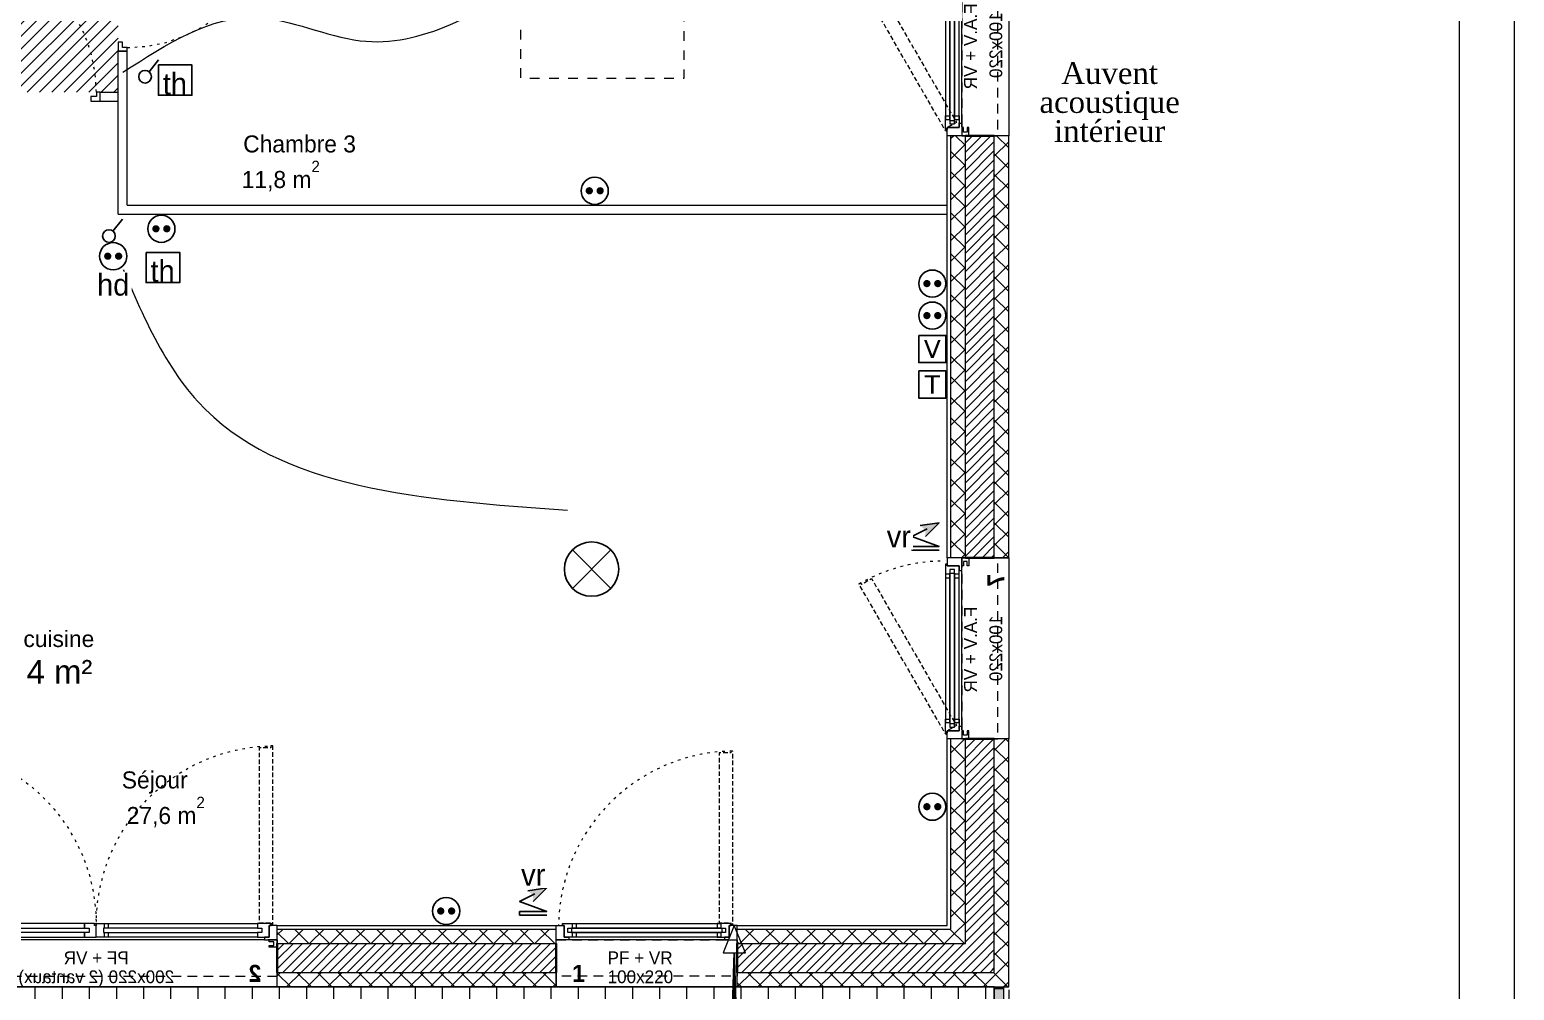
# Model space of a CAD drawing. Header units: centimetres. Extents: x 2666 to 9670, y 1889 to 5633.
# Drawn here: x 7098 to 7918, y 3516 to 4046 of the extents above; entities that cross this region are included whole.
import ezdxf

# ---------------------------------------------------------------- set-up
doc = ezdxf.new("R2010")
doc.units = ezdxf.units.CM
doc.header["$LTSCALE"] = 12.7
for name, pattern in [('INTERROMPU2', [0.75, 0.5, -0.25]), ('Style de ligne -11', [0.694444, 0.41656, -0.277884]), ('Style de ligne -12', [0.328084, 0.109361, -0.218723]), ('Style de ligne -13', [0.295276, 0.19685, -0.098425]), ('Style de ligne -14', [0.295276, 0.19685, -0.098425]), ('Style de ligne -17', [0.694444, 0.41656, -0.277884]), ('Style de ligne -18', [0.328084, 0.109361, -0.218723]), ('VW-01', [0.83312, 0.41656, -0.41656])]:
    doc.linetypes.add(name, pattern=pattern)
for name, color, linetype, lineweight in [('B Faux plafonds', 7, 'Continuous', 5), ('B GÈnÈral', 7, 'Continuous', 5), ('B Général', 7, 'Continuous', 5), ('C ANNOTATIONS-prestations', 7, 'Continuous', 5), ('C ANNOTATIONS-texte', 7, 'Continuous', 5), ('C ANNOTATIONS-texte surfaces', 7, 'Continuous', 5), ('prlm-ELEC-CFA', 1, 'Continuous', 25), ('prlm-ELEC-CFO', 1, 'Continuous', 25), ('prlm-ZCARTOUCHE', 181, 'Continuous', 13)]:
    doc.layers.add(name, color=color, linetype=linetype, lineweight=lineweight)
doc.layers.add('D SURFACES-shab', color=1, linetype='Continuous', lineweight=5, true_color=0xff0000)
doc.layers.add('prlm-VMC', color=93, linetype='Continuous')
doc.styles.add('Eurostile', font='')
doc.styles.add('Eurostile (bold)', font='')
doc.styles.add('prlm-elec-cfa', font='comic.ttf', dxfattribs={"height": 12})
doc.styles.add('prlm-elec-cfo', font='comic.ttf', dxfattribs={"height": 12})
doc.styles.add('prlm-sejc', font='arial.ttf', dxfattribs={"height": 20})
doc.styles.add('prlm-vmc', font='pala.ttf', dxfattribs={"height": 14})
doc.styles.get('Eurostile').set_extended_font_data('Eurostile')
doc.styles.get('Eurostile (bold)').set_extended_font_data('Eurostile', bold=True)
pattern_1 = [(45, (0, 0), (2.4253472, -2.6458333), [])]
pattern_2 = [(45, (0, 0), (-5.656854, 5.656854), []), (135, (0, 0), (5.656854, 5.656854), [])]
pattern_3 = [(135, (0, 0), (-5.656854, -5.656854), []), (225, (0, 0), (-5.656854, 5.656854), [])]

# ---------------------------------------------------------------- blocks, each defined once
blk = doc.blocks.new('Groupe-2-1')
at = {"layer": 'B GÈnÈral', "linetype": 'Continuous', "lineweight": 0, "true_color": 0xeeeeee}
blk.add_hatch(color=7, dxfattribs=at).paths.add_polyline_path([(7630.48, 3323.9), (7630.48, 3517.39), (7635.48, 3517.39), (7635.48, 3323.9)])
at = {"layer": 'B GÈnÈral', "linetype": 'Continuous', "lineweight": 0, "true_color": 0xdddddd}
blk.add_hatch(color=254, dxfattribs=at).paths.add_polyline_path([(7630.48, 3516.29), (7630.48, 3517.39), (7635.48, 3517.39), (7635.48, 3516.29)])
at = {"layer": 'B Général', "color": 7, "linetype": 'Continuous', "lineweight": 5}
for p, q in [((7100.73, 3325.39), (7100.73, 3517.39)), ((7115.73, 3325.39), (7115.73, 3517.39)), ((7130.73, 3325.39), (7130.73, 3517.39)), ((7145.73, 3325.39), (7145.73, 3517.39)), ((7160.73, 3325.39), (7160.73, 3517.39)), ((7175.73, 3325.39), (7175.73, 3517.39)), ((7190.73, 3325.39), (7190.73, 3517.39)), ((7205.73, 3325.39), (7205.73, 3517.39)), ((7220.73, 3325.39), (7220.73, 3517.39)), ((7235.73, 3325.39), (7235.73, 3517.39)), ((7250.73, 3325.39), (7250.73, 3517.39)), ((7265.73, 3325.39), (7265.73, 3517.39)), ((7280.73, 3325.39), (7280.73, 3517.39)), ((7295.73, 3325.39), (7295.73, 3517.39)), ((7310.73, 3325.39), (7310.73, 3517.39)), ((7325.73, 3325.39), (7325.73, 3517.39)), ((7340.73, 3325.39), (7340.73, 3517.39)), ((7355.73, 3325.39), (7355.73, 3517.39)), ((7370.73, 3325.39), (7370.73, 3517.39)), ((7385.73, 3325.39), (7385.73, 3517.39)), ((7400.73, 3325.39), (7400.73, 3517.39)), ((7415.73, 3325.39), (7415.73, 3517.39)), ((7430.73, 3325.39), (7430.73, 3517.39)), ((7445.73, 3325.39), (7445.73, 3517.39)), ((7460.73, 3325.39), (7460.73, 3517.39)), ((7475.73, 3325.39), (7475.73, 3517.39)), ((7490.73, 3325.39), (7490.73, 3517.39)), ((7505.73, 3325.39), (7505.73, 3517.39)), ((7520.73, 3325.39), (7520.73, 3517.39)), ((7535.73, 3325.39), (7535.73, 3517.39)), ((7550.73, 3325.39), (7550.73, 3517.39)), ((7565.73, 3325.39), (7565.73, 3517.39)), ((7580.73, 3325.39), (7580.73, 3517.39)), ((7595.73, 3325.39), (7595.73, 3517.39)), ((7610.73, 3325.39), (7610.73, 3517.39)), ((7625.73, 3317.39), (7625.73, 3517.39))]:
    blk.add_line(p, q, dxfattribs=at)
at = {"layer": 'B Général', "color": 7, "linetype": 'Continuous', "lineweight": 13, "flags": 128}
blk.add_lwpolyline([(6207.89, 3517.39), (7630.48, 3517.39), (7630.48, 3325.39), (6207.89, 3325.39)], close=True, dxfattribs=at)
at = {"layer": 'B Général', "color": 7, "linetype": 'INTERROMPU2', "lineweight": 13, "flags": 128}
blk.add_lwpolyline([(7630.48, 3517.39), (7638.48, 3517.39), (7638.48, 3317.39), (6207.89, 3317.39), (6207.89, 3325.39), (7630.48, 3325.39)], close=True, dxfattribs=at)
at = {"layer": 'B Général', "color": 7, "linetype": 'Continuous', "lineweight": 5, "flags": 128}
for points in [[(7630.48, 3323.9), (7630.48, 3517.39), (7635.48, 3517.39), (7635.48, 3323.9)], [(7630.48, 3516.29), (7630.48, 3517.39), (7635.48, 3517.39), (7635.48, 3516.29)]]:
    blk.add_lwpolyline(points, close=True, dxfattribs=at)
blk = doc.blocks.new('PF 200.220 + VR')
at = {"layer": 'B Général', "color": 7, "linetype": 'Continuous', "lineweight": 13}
for p, q in [((-100, 7), (-100, 17)), ((100, 7), (100, 17))]:
    blk.add_line(p, q, dxfattribs=at)
at = {"layer": 'B Général'}
blk.add_line((-93, 9), (97, 9), dxfattribs=at)
at = {"layer": 'B Général', "color": 7, "linetype": 'Continuous', "lineweight": 35}
for p, q in [((-100, 7), (-100, -9)), ((100, 7), (100, -9))]:
    blk.add_line(p, q, dxfattribs=at)
at = {"layer": 'B Général', "color": 7, "linetype": 'Style de ligne -13', "lineweight": 5, "flags": 128}
for points in [[(-97.5, 116.12), (-96.5, 116.12), (-96.5, 115.12), (-90, 115.12), (-90, 18.5), (-96.5, 18.5), (-96.5, 17.5), (-97.5, 17.5)], [(97.5, 116.12), (96.5, 116.12), (96.5, 115.12), (90, 115.12), (90, 18.5), (96.5, 18.5), (96.5, 17.5), (97.5, 17.5)]]:
    blk.add_lwpolyline(points, close=True, dxfattribs=at)
at = {"layer": 'B Général', "lineweight": 5, "flags": 128}
for points in [[(-93, 10.5), (-93, 9), (-100, 9), (-100, 17), (-95.5, 17), (-95.5, 10.5)], [(-4.5, 18), (-89, 18), (-89, 15.5), (-4.5, 15.5)], [(6.5, 18), (93, 18), (93, 15.5), (6.5, 15.5)], [(93, 10.5), (93, 9), (100, 9), (100, 17), (95.5, 17), (95.5, 10.5)], [(-100, 9), (-100, 5), (-95.5, 5), (-95.5, 6), (-98, 6), (-98, 8), (-95.5, 8), (-95.5, 9)], [(-4.5, 13), (-89, 13), (-89, 10.5), (-4.5, 10.5)], [(6.5, 13), (93, 13), (93, 10.5), (6.5, 10.5)], [(100, 9), (100, 5), (95.5, 5), (95.5, 6), (98, 6), (98, 8), (95.5, 8), (95.5, 9)]]:
    blk.add_lwpolyline(points, close=True, dxfattribs=at)
at = {"layer": 'B Général', "color": 7, "linetype": 'Continuous', "lineweight": 5, "flags": 128}
for points in [[(-89, 15.5), (-91.5, 15.5), (-91.5, 13), (-89, 13), (-89, 10.5), (-95.5, 10.5), (-95.5, 17), (-96.5, 17), (-96.5, 18), (-89, 18)], [(-6.5, 15.5), (-4, 15.5), (-4, 13), (-6.5, 13), (-6.5, 10.5), (0, 10.5), (0, 17), (1, 17), (1, 18), (-6.5, 18)], [(6.5, 15.5), (4, 15.5), (4, 13), (6.5, 13), (6.5, 10.5), (0, 10.5), (0, 17), (1, 17), (1, 18), (6.5, 18)], [(89, 15.5), (91.5, 15.5), (91.5, 13), (89, 13), (89, 10.5), (95.5, 10.5), (95.5, 17), (96.5, 17), (96.5, 18), (89, 18)]]:
    blk.add_lwpolyline(points, close=True, dxfattribs=at)
at = {"layer": 'B Général', "color": 7, "linetype": 'Style de ligne -11', "lineweight": 5, "flags": 128}
blk.add_lwpolyline([(-100, 9), (100, 9), (100, -11), (-100, -11)], close=True, dxfattribs=at)
at = {"layer": 'B Général', "lineweight": 13, "flags": 128}
blk.add_lwpolyline([(100, -9), (100, -17), (-100, -17), (-100, -9)], dxfattribs=at)
at = {"layer": 'B Général'}
for centre in [(-97, 17.5), (97, 17.5)]:
    blk.add_circle(centre, 0.5, dxfattribs=at)
at = {"layer": 'B Général', "color": 7, "linetype": 'Style de ligne -12', "lineweight": 5}
for centre, start, end in [((-98.46, 17.77), 359.55233, 89.0018), ((98.46, 17.77), 90.9982, 180.44847)]:
    blk.add_arc(centre, 98.37, start, end, dxfattribs=at)
at = {"layer": 'B Général', "insert": (0, 2.65), "char_height": 7.059, "attachment_point": 2, "rotation": 360, "line_spacing_factor": 0.894142, "style": 'Eurostile'}
blk.add_mtext('PF + VR', dxfattribs=at)
at = {"layer": 'C ANNOTATIONS-prestations', "rotation": 360, "line_spacing_factor": 0.894142}
for s, insert, char_height, attachment_point, style in [('2', (-91.15, -4.77), 9.41, 1, 'Eurostile (bold)'), ('200x220 (2 vantaux) ', (0, -7.82), 7.059, 2, 'Eurostile')]:
    blk.add_mtext(s, dxfattribs=dict(at, insert=insert, char_height=char_height, attachment_point=attachment_point, style=style))
blk = doc.blocks.new('PF 100.220 + VR')
at = {"layer": 'B Général', "color": 7, "linetype": 'Continuous', "lineweight": 13}
for p, q in [((-50, 7), (-50, 17)), ((50, 7), (50, 17))]:
    blk.add_line(p, q, dxfattribs=at)
at = {"layer": 'B Général'}
blk.add_line((45, 9), (-45, 9), dxfattribs=at)
at = {"layer": 'B Général', "color": 7, "linetype": 'Continuous', "lineweight": 35}
for p, q in [((-50, 7), (-50, -9)), ((50, 7), (50, -9))]:
    blk.add_line(p, q, dxfattribs=at)
at = {"layer": 'B Général', "color": 7, "linetype": 'Style de ligne -14', "lineweight": 5, "flags": 128}
blk.add_lwpolyline([(47.5, 113.27), (46.5, 113.27), (46.5, 112.27), (40, 112.27), (40, 18.5), (46.5, 18.5), (46.5, 17.5), (47.5, 17.5)], close=True, dxfattribs=at)
at = {"layer": 'B Général', "lineweight": 5, "flags": 128}
for points in [[(-43, 10.5), (-43, 9), (-50, 9), (-50, 17), (-45.5, 17), (-45.5, 10.5)], [(-41, 18), (41, 18), (41, 15.5), (-41, 15.5)], [(43, 10.5), (43, 9), (50, 9), (50, 17), (45.5, 17), (45.5, 10.5)], [(-43.5, 15.5), (43.5, 15.5), (43.5, 13), (-43.5, 13)], [(-41, 13), (41, 13), (41, 10.5), (-41, 10.5)]]:
    blk.add_lwpolyline(points, close=True, dxfattribs=at)
at = {"layer": 'B Général', "color": 7, "linetype": 'Continuous', "lineweight": 5, "flags": 128}
for points in [[(-39, 15.5), (-41.5, 15.5), (-41.5, 13), (-39, 13), (-39, 10.5), (-45.5, 10.5), (-45.5, 17), (-46.5, 17), (-46.5, 18), (-39, 18)], [(39, 15.5), (41.5, 15.5), (41.5, 13), (39, 13), (39, 10.5), (45.5, 10.5), (45.5, 17), (46.5, 17), (46.5, 18), (39, 18)]]:
    blk.add_lwpolyline(points, close=True, dxfattribs=at)
at = {"layer": 'B Général', "color": 7, "linetype": 'Style de ligne -17', "lineweight": 5, "flags": 128}
blk.add_lwpolyline([(-50, 9), (50, 9), (50, -11), (-50, -11)], close=True, dxfattribs=at)
at = {"layer": 'B Général', "lineweight": 13, "flags": 128}
blk.add_lwpolyline([(-50, -9), (-50, -17), (50, -17), (50, -9)], dxfattribs=at)
at = {"layer": 'B Général'}
blk.add_circle((47, 17.5), 0.5, dxfattribs=at)
at = {"layer": 'B Général', "color": 7, "linetype": 'Style de ligne -18', "lineweight": 5}
blk.add_arc((48.78, 15.78), 97.5, 90.89734, 179.2823, dxfattribs=at)
at = {"layer": 'B Général', "insert": (-21.61, 2.65), "char_height": 7.059, "attachment_point": 1, "rotation": 360, "line_spacing_factor": 0.894142, "style": 'Eurostile'}
blk.add_mtext('PF + VR', dxfattribs=at)
at = {"layer": 'C ANNOTATIONS-prestations', "attachment_point": 1, "rotation": 360, "line_spacing_factor": 0.894142}
for s, insert, char_height, style in [('1', (-41.14, -4.77), 9.41, 'Eurostile (bold)'), ('100x220', (-21.61, -7.83), 7.059, 'Eurostile')]:
    blk.add_mtext(s, dxfattribs=dict(at, insert=insert, char_height=char_height, style=style))
blk = doc.blocks.new('F 100x220 (all. vitrée fixe) + VR')
at = {"layer": 'B Général'}
blk.add_line((45, 9), (-45, 9), dxfattribs=at)
at = {"layer": 'B Général', "color": 7, "linetype": 'Continuous', "lineweight": 35}
for p, q in [((-50, 7), (-50, -9)), ((50, 7), (50, -9))]:
    blk.add_line(p, q, dxfattribs=at)
at = {"layer": 'B Général', "color": 7, "linetype": 'Style de ligne -14', "lineweight": 5, "flags": 128}
blk.add_lwpolyline([(-35.69, 65.82), (-36.19, 64.95), (-35.32, 64.45), (-38.57, 58.82), (42.63, 11.94), (45.88, 17.57), (46.75, 17.07), (47.25, 17.93)], close=True, dxfattribs=at)
at = {"layer": 'B Général', "lineweight": 5, "flags": 128}
for points in [[(-43, 10.5), (-43, 9), (-50, 9), (-50, 17), (-45.5, 17), (-45.5, 10.5)], [(-41, 18), (41, 18), (41, 15.5), (-41, 15.5)], [(43, 10.5), (43, 9), (50, 9), (50, 17), (45.5, 17), (45.5, 10.5)], [(-50, 9), (-50, 5), (-45.5, 5), (-45.5, 6), (-48, 6), (-48, 8), (-45.5, 8), (-45.5, 9)], [(-43.5, 15.5), (43.5, 15.5), (43.5, 13), (-43.5, 13)], [(-41, 13), (41, 13), (41, 10.5), (-41, 10.5)], [(50, 9), (50, 5), (45.5, 5), (45.5, 6), (48, 6), (48, 8), (45.5, 8), (45.5, 9)]]:
    blk.add_lwpolyline(points, close=True, dxfattribs=at)
at = {"layer": 'B Général', "color": 7, "linetype": 'Continuous', "lineweight": 5, "flags": 128}
for points in [[(-39, 15.5), (-41.5, 15.5), (-41.5, 13), (-39, 13), (-39, 10.5), (-45.5, 10.5), (-45.5, 17), (-46.5, 17), (-46.5, 18), (-39, 18)], [(39, 15.5), (41.5, 15.5), (41.5, 13), (39, 13), (39, 10.5), (45.5, 10.5), (45.5, 17), (46.5, 17), (46.5, 18), (39, 18)]]:
    blk.add_lwpolyline(points, close=True, dxfattribs=at)
at = {"layer": 'B Général', "color": 7, "linetype": 'Style de ligne -17', "lineweight": 5, "flags": 128}
blk.add_lwpolyline([(-50, 9), (50, 9), (50, -11), (-50, -11)], close=True, dxfattribs=at)
at = {"layer": 'B Général', "lineweight": 13, "flags": 128}
blk.add_lwpolyline([(-50, -9), (-50, -17), (50, -17), (50, -9)], dxfattribs=at)
at = {"layer": 'B Général'}
blk.add_circle((47, 17.5), 0.5, dxfattribs=at)
at = {"layer": 'B Général', "color": 7, "linetype": 'Style de ligne -18', "lineweight": 5}
blk.add_arc((49, 17.5), 97.5, 150.29382, 179.70618, dxfattribs=at)
at = {"layer": 'B Général', "color": 7, "insert": (-23.11, 7.7), "char_height": 7.059, "attachment_point": 1, "line_spacing_factor": 0.894142, "style": 'Eurostile'}
blk.add_mtext('F.A.V + VR', dxfattribs=at)
at = {"layer": 'C ANNOTATIONS-prestations', "insert": (-41.15, -5.19), "char_height": 9.41, "attachment_point": 1, "rotation": 360, "line_spacing_factor": 0.894142, "style": 'Eurostile (bold)'}
blk.add_mtext('7', dxfattribs=at)
at = {"layer": 'C ANNOTATIONS-prestations', "insert": (0, -6.3), "char_height": 7.059, "width": 100, "attachment_point": 2, "rotation": 360, "line_spacing_factor": 0.894142, "style": 'Eurostile'}
blk.add_mtext('100x220', dxfattribs=at)
blk = doc.blocks.new('xi.EA')
at = {"layer": 'prlm-VMC', "color": 0, "linetype": 'ByBlock', "lineweight": 5, "flags": 128}
blk.add_lwpolyline([(-6.17, -15), (6.17, -15), (0, 0)], close=True, dxfattribs=at)
at = {"layer": 'prlm-VMC', "color": 0, "linetype": 'ByBlock', "lineweight": -2, "flags": 128}
blk.add_lwpolyline([(0, -15, 1, 4, 0), (0, -63.63, 1, 1, 0)], format="xyseb", dxfattribs=at)
at = {"layer": 'prlm-VMC', "color": 0, "linetype": 'ByBlock', "lineweight": 5}
blk.add_solid([(0, 0), (6.17, -15), (-6.17, -15), (0, 0)], dxfattribs=at)
blk = doc.blocks.new('xi.SA')
at = {"layer": 'prlm-ELEC-CFO', "color": 0}
blk.add_lwpolyline([(0.2, -1.28), (5.5, 5.28)], dxfattribs=at)
blk.add_circle((-2, -4), 3.5, dxfattribs=at)
blk = doc.blocks.new('xi.PC')
at = {"color": 0, "lineweight": 5}
blk.add_wipeout([(-7.5, -7.5), (7.5, -7.5), (7.5, 7.5), (-7.5, 7.5)], dxfattribs=at).dxf.layer = 'prlm-ELEC-CFO'
at = {"layer": 'prlm-ELEC-CFO', "color": 0, "linetype": 'ByBlock', "lineweight": 5, "const_width": 2}
for points in [[(-4, 0, 1), (-2, 0, 1)], [(2, 0, 1), (4, 0, 1)]]:
    blk.add_lwpolyline(points, format="xyb", close=True, dxfattribs=at)
at = {"layer": 'prlm-ELEC-CFO', "color": 0, "linetype": 'ByBlock', "lineweight": -2}
blk.add_circle((0, 0), 7.5, dxfattribs=at)
blk = doc.blocks.new('xi.4m²')
at = {"color": 0}
blk.add_wipeout([(-34.54, 20.54), (34.54, 20.54), (34.54, -20.54), (-34.54, -20.54)], dxfattribs=at).dxf.layer = 'prlm-ELEC-CFO'
at = {"layer": 'prlm-ELEC-CFO', "color": 0, "attachment_point": 6, "line_spacing_factor": 0.8, "style": 'prlm-sejc'}
for s, insert, char_height in [('surf cuisine', (30.36, 8.9), 9), ('4 m²', (29.31, -9.19), 13)]:
    blk.add_mtext(s, dxfattribs=dict(at, insert=insert, char_height=char_height))
at = {"layer": 'prlm-ELEC-CFO', "color": 0, "style": 'prlm-sejc', "flags": 8}
blk.add_attdef('?', (-28.3, -16.79), '', height=20, dxfattribs=at)
blk = doc.blocks.new('xi.PTCE')
at = {"layer": 'prlm-ELEC-CFO', "color": 0}
for points in [[(-10.61, 10.61), (10.61, -10.61)], [(10.61, 10.61), (-10.61, -10.61)]]:
    blk.add_lwpolyline(points, dxfattribs=at)
at = {"layer": 'prlm-ELEC-CFO', "color": 0, "linetype": 'ByBlock'}
blk.add_circle((0, 0), 15, dxfattribs=at)
blk = doc.blocks.new('xi.PCHD')
at = {"color": 0, "lineweight": 5}
blk.add_wipeout([(-7.5, -7.5), (7.5, -7.5), (7.5, 7.5), (-7.5, 7.5)], dxfattribs=at).dxf.layer = 'prlm-ELEC-CFO'
at = {"layer": 'prlm-ELEC-CFO', "color": 0, "linetype": 'ByBlock', "lineweight": 5, "const_width": 2}
for points in [[(-4, 0, 1), (-2, 0, 1)], [(2, 0, 1), (4, 0, 1)]]:
    blk.add_lwpolyline(points, format="xyb", close=True, dxfattribs=at)
at = {"layer": 'prlm-ELEC-CFO', "color": 0, "linetype": 'ByBlock', "lineweight": -2}
blk.add_circle((0, 0), 7.5, dxfattribs=at)
blk = doc.blocks.new('xi.TV')
at = {"layer": 'prlm-ELEC-CFA', "color": 0, "linetype": 'ByBlock', "lineweight": -2, "flags": 128}
blk.add_lwpolyline([(-7.5, 7.5), (7.5, 7.5), (7.5, -7.5), (-7.5, -7.5)], close=True, dxfattribs=at)
at = {"layer": 'prlm-ELEC-CFA', "color": 0, "linetype": 'ByBlock', "insert": (0, 0), "char_height": 10, "width": 11.36, "attachment_point": 5}
blk.add_mtext('{\\fVerdana|b0|i0|c0|p34;V}', dxfattribs=at)
blk = doc.blocks.new('xi.TEL')
at = {"layer": 'prlm-ELEC-CFA', "color": 0, "linetype": 'ByBlock', "lineweight": -2, "flags": 128}
blk.add_lwpolyline([(-7.5, 7.5), (7.5, 7.5), (7.5, -7.5), (-7.5, -7.5)], close=True, dxfattribs=at)
at = {"layer": 'prlm-ELEC-CFA', "color": 0, "linetype": 'ByBlock', "insert": (0, 0), "char_height": 10, "width": 11.36, "attachment_point": 5}
blk.add_mtext('{\\fVerdana|b0|i0|c0|p34;T}', dxfattribs=at)
blk = doc.blocks.new('xi.VR')
at = {"layer": 'prlm-ELEC-CFO', "lineweight": 5}
blk.add_hatch(color=0, dxfattribs=at).paths.add_polyline_path([(-3, 6), (-0.1, 3.7), (0, 0), (7.5, 7.5)])
at = {"layer": 'prlm-ELEC-CFO', "color": 0}
for points in [[(0.95, 4.23), (-7.5, 0), (7.5, -5.5), (-7.5, -5.5), (-7.5, -7.5), (7.5, -7.5)], [(-3, 6), (7.5, 7.5), (0, 0)]]:
    blk.add_lwpolyline(points, dxfattribs=at)
blk = doc.blocks.new('Lit 90.190')
at = {"layer": 'B Général', "color": 7, "linetype": 'VW-01', "lineweight": 5}
blk.add_line((45, 54.99), (-45, 20.35), dxfattribs=at)
at = {"layer": 'B Général', "linetype": 'VW-01', "flags": 128}
for points in [[(-45, 95), (45, 95), (45, -95), (-45, -95)], [(-45, 95), (45, 95), (45, 54.99), (-45, 54.99)]]:
    blk.add_lwpolyline(points, close=True, dxfattribs=at)

msp = doc.modelspace()

# ---------------------------------------------------------------- hatches: boundary and pattern name
at = {"layer": 'B Faux plafonds', "linetype": 'Continuous', "lineweight": 5, "true_color": 0xaaaaaa}
h = msp.add_hatch(dxfattribs=at)
h.set_pattern_fill('F_P__SOFFITE', color=253, style=0, pattern_type=2)
h.set_pattern_definition([(45, (6912.988, 3882.9744), (-3.527778, 3.30729), [])])
h.paths.add_polyline_path([(6852.89, 3963.39), (6928.53, 3963.39), (6928.53, 4041.39), (6935.53, 4041.39), (6935.53, 4011.55), (7146.53, 4011.55), (7146.53, 4144.01), (7120.2, 4144.01), (7120.2, 4209.12), (6805.89, 4209.12), (6805.89, 4134.39), (6456.27, 4134.39), (6456.27, 3824.39), (6576.26, 3824.39), (6576.27, 4014.39), (6696.27, 4014.39), (6696.27, 4041.39), (6696.34, 4041.39), (6696.34, 4041.39), (6852.89, 4041.39)])
at = {"layer": 'B GÈnÈral', "linetype": 'Continuous', "lineweight": 5, "true_color": 0x808080}
h = msp.add_hatch(dxfattribs=at)
h.set_pattern_fill('02_ISOLANT', color=8, angle=90, style=0, pattern_type=2)
h.set_pattern_definition(pattern_3)
h.paths.add_polyline_path([(7606.48, 3754.37), (7614.48, 3754.37), (7614.48, 3987.46), (7606.48, 3987.46)])
at = {"layer": 'B GÈnÈral', "linetype": 'Continuous', "lineweight": 5}
h = msp.add_hatch(dxfattribs=at)
h.set_pattern_fill('50_BETON', style=0, pattern_type=2)
h.set_pattern_definition(pattern_1)
h.paths.add_polyline_path([(7614.48, 3754.37), (7630.48, 3754.37), (7630.48, 3987.46), (7614.48, 3987.46)])
at = {"layer": 'B GÈnÈral', "linetype": 'Continuous', "lineweight": 5, "true_color": 0x808080}
h = msp.add_hatch(dxfattribs=at)
h.set_pattern_fill('02_ISOLANT', color=8, angle=90, style=0, pattern_type=2)
h.set_pattern_definition(pattern_3)
h.paths.add_polyline_path([(7630.48, 3754.37), (7638.48, 3754.37), (7638.48, 3987.46), (7630.48, 3987.46)])
h = msp.add_hatch(dxfattribs=at)
h.set_pattern_fill('02_ISOLANT', color=8, angle=90, style=0, pattern_type=2)
h.set_pattern_definition([(135, (0, 0), (-5.656854, -5.656854), []), (225, (0, 0), (-5.656854, 5.656854), [])])
h.paths.add_polyline_path([(7606.48, 3549.39), (7614.48, 3541.39), (7614.48, 3654.37), (7606.48, 3654.37)])
at = {"layer": 'B GÈnÈral', "linetype": 'Continuous', "lineweight": 5}
h = msp.add_hatch(dxfattribs=at)
h.set_pattern_fill('50_BETON', style=0, pattern_type=2)
h.set_pattern_definition(pattern_1)
h.paths.add_polyline_path([(7614.48, 3541.39), (7630.48, 3525.39), (7630.48, 3654.37), (7614.48, 3654.37)])
at = {"layer": 'B GÈnÈral', "linetype": 'Continuous', "lineweight": 5, "true_color": 0x808080}
h = msp.add_hatch(dxfattribs=at)
h.set_pattern_fill('02_ISOLANT', color=8, angle=90, style=0, pattern_type=2)
h.set_pattern_definition([(135, (0, 0), (-5.656854, -5.656854), []), (225, (0, 0), (-5.656854, 5.656854), [])])
h.paths.add_polyline_path([(7630.48, 3525.39), (7638.48, 3517.39), (7638.48, 3654.37), (7630.48, 3654.37)])
h = msp.add_hatch(dxfattribs=at)
h.set_pattern_fill('02_ISOLANT', color=8, style=0, pattern_type=2)
h.set_pattern_definition(pattern_2)
h.paths.add_polyline_path([(7234.45, 3549.39), (7234.45, 3541.39), (7388.48, 3541.39), (7388.48, 3549.39)])
h = msp.add_hatch(dxfattribs=at)
h.set_pattern_fill('02_ISOLANT', color=8, style=0, pattern_type=2)
h.set_pattern_definition([(45, (0, 0), (-5.656854, 5.656854), []), (135, (0, 0), (5.656854, 5.656854), [])])
h.paths.add_polyline_path([(7488.48, 3549.39), (7488.48, 3541.39), (7614.48, 3541.39), (7606.48, 3549.39)])
at = {"layer": 'B GÈnÈral', "linetype": 'Continuous', "lineweight": 5}
h = msp.add_hatch(dxfattribs=at)
h.set_pattern_fill('50_BETON', style=0, pattern_type=2)
h.set_pattern_definition(pattern_1)
h.paths.add_polyline_path([(7234.45, 3541.39), (7234.45, 3525.39), (7388.48, 3525.39), (7388.48, 3541.39)])
h = msp.add_hatch(dxfattribs=at)
h.set_pattern_fill('50_BETON', style=0, pattern_type=2)
h.set_pattern_definition(pattern_1)
h.paths.add_polyline_path([(7488.48, 3541.39), (7488.48, 3525.39), (7630.48, 3525.39), (7614.48, 3541.39)])
at = {"layer": 'B GÈnÈral', "linetype": 'Continuous', "lineweight": 5, "true_color": 0x808080}
h = msp.add_hatch(dxfattribs=at)
h.set_pattern_fill('02_ISOLANT', color=8, style=0, pattern_type=2)
h.set_pattern_definition(pattern_2)
h.paths.add_polyline_path([(7234.45, 3525.39), (7234.45, 3517.39), (7388.48, 3517.39), (7388.48, 3525.39)])
h = msp.add_hatch(dxfattribs=at)
h.set_pattern_fill('02_ISOLANT', color=8, style=0, pattern_type=2)
h.set_pattern_definition([(45, (0, 0), (-5.656854, 5.656854), []), (135, (0, 0), (5.656854, 5.656854), [])])
h.paths.add_polyline_path([(7488.48, 3525.39), (7488.48, 3517.39), (7638.48, 3517.39), (7630.48, 3525.39)])

# ---------------------------------------------------------------- linework, layer by layer
at = {"layer": 'B Général', "color": 7, "linetype": 'Continuous', "lineweight": 13}
for p, q in [((7146.53, 3944.12), (7146.53, 4034.12)), ((7151.53, 3949.12), (7151.53, 4034.12)), ((7136.53, 4011.55), (7146.53, 4011.55)), ((7136.53, 4006.55), (7146.53, 4006.55)), ((7638.48, 3987.46), (7604.48, 3987.46)), ((7604.48, 3754.37), (7604.48, 3987.46)), ((7638.48, 3754.37), (7638.48, 3987.46)), ((7151.53, 3949.12), (7604.48, 3949.12)), ((7146.53, 3944.12), (7604.48, 3944.12)), ((7638.48, 3754.37), (7604.48, 3754.37)), ((7638.48, 3654.37), (7604.48, 3654.37)), ((7604.48, 3551.39), (7604.48, 3654.37)), ((7638.48, 3517.39), (7638.48, 3654.37)), ((7234.45, 3551.39), (7388.48, 3551.39)), ((7234.45, 3517.39), (7234.45, 3551.39)), ((7388.48, 3517.39), (7388.48, 3551.39)), ((7488.48, 3551.39), (7604.48, 3551.39)), ((7488.48, 3517.39), (7488.48, 3551.39)), ((7234.45, 3517.39), (7388.48, 3517.39)), ((7488.48, 3517.39), (7638.48, 3517.39))]:
    msp.add_line(p, q, dxfattribs=at)
at = {"layer": 'B Général', "color": 7, "linetype": 'Continuous', "lineweight": 5}
for p, q in [((7151.53, 4034.12), (7146.53, 4034.12)), ((7146.53, 3944.12), (7146.53, 4034.12)), ((7151.53, 3949.12), (7151.53, 4034.12)), ((7136.53, 4011.55), (7146.53, 4011.55)), ((7136.53, 4006.55), (7136.53, 4011.55)), ((7136.53, 4006.55), (7146.53, 4006.55)), ((7604.48, 3754.37), (7604.48, 3987.46)), ((7606.48, 3754.37), (7606.48, 3987.46)), ((7606.48, 3754.37), (7606.48, 3987.46)), ((7614.48, 3754.37), (7614.48, 3987.46)), ((7630.48, 3754.37), (7630.48, 3987.46)), ((7638.48, 3754.37), (7638.48, 3987.46)), ((7151.53, 3949.12), (7604.48, 3949.12)), ((7604.48, 3944.12), (7604.48, 3949.12)), ((7146.53, 3944.12), (7604.48, 3944.12)), ((7604.48, 3551.39), (7604.48, 3654.37)), ((7606.48, 3549.39), (7606.48, 3654.37)), ((7606.48, 3549.39), (7606.48, 3654.37)), ((7614.48, 3541.39), (7614.48, 3654.37)), ((7630.48, 3525.39), (7630.48, 3654.37)), ((7638.48, 3517.39), (7638.48, 3654.37)), ((7234.45, 3551.39), (7388.48, 3551.39)), ((7488.48, 3551.39), (7604.48, 3551.39)), ((7234.45, 3549.39), (7388.48, 3549.39)), ((7234.45, 3549.39), (7388.48, 3549.39)), ((7488.48, 3549.39), (7606.48, 3549.39)), ((7488.48, 3549.39), (7606.48, 3549.39)), ((7234.45, 3541.39), (7388.48, 3541.39)), ((7488.48, 3541.39), (7614.48, 3541.39)), ((7234.45, 3525.39), (7388.48, 3525.39)), ((7488.48, 3525.39), (7630.48, 3525.39)), ((7234.45, 3517.39), (7388.48, 3517.39)), ((7488.48, 3517.39), (7638.48, 3517.39))]:
    msp.add_line(p, q, dxfattribs=at)
at = {"layer": 'B Général', "color": 7, "linetype": 'Continuous', "lineweight": 18}
for p, q in [((7614.48, 3754.37), (7614.48, 3987.46)), ((7630.48, 3754.37), (7630.48, 3987.46)), ((7614.48, 3541.39), (7614.48, 3654.37)), ((7630.48, 3525.39), (7630.48, 3654.37)), ((7234.45, 3541.39), (7388.48, 3541.39)), ((7488.48, 3541.39), (7614.48, 3541.39)), ((7234.45, 3525.39), (7388.48, 3525.39)), ((7488.48, 3525.39), (7630.48, 3525.39))]:
    msp.add_line(p, q, dxfattribs=at)
at = {"layer": 'B Général', "linetype": 'Style de ligne -18', "lineweight": 5, "flags": 128}
for points in [[(7151.53, 4036.12), (7162.37, 4036.85), (7173.01, 4039.02), (7183.29, 4042.59), (7193.03, 4047.51), (7202.06, 4053.68), (7210.22, 4061.01), (7217.38, 4069.37), (7223.41, 4078.62), (7228.21, 4088.59), (7231.7, 4099.12), (7233.82, 4110.02), (7234.53, 4121.12)], [(7134.53, 4011.55), (7133.81, 4022.39), (7131.64, 4033.04), (7128.06, 4043.32), (7123.14, 4053.05), (7116.97, 4062.08), (7109.64, 4070.24), (7101.28, 4077.4), (7092.03, 4083.43), (7082.06, 4088.24), (7071.53, 4091.73), (7060.63, 4093.84), (7049.53, 4094.55)]]:
    msp.add_lwpolyline(points, dxfattribs=at)
at = {"layer": 'B Général', "color": 7, "linetype": 'Continuous', "lineweight": 5, "flags": 128}
for points in [[(7151.53, 4034.12), (7151.53, 4036.12), (7149.03, 4036.12), (7149.03, 4039.12), (7146.53, 4039.12), (7146.53, 4034.12), (7146.53, 4034.12), (7146.53, 4034.12), (7150.82, 4034.12), (7150.82, 4034.12)], [(7136.53, 4011.55), (7134.53, 4011.55), (7134.53, 4009.05), (7131.53, 4009.05), (7131.53, 4006.55), (7136.53, 4006.55), (7136.53, 4006.55), (7136.53, 4006.55), (7136.53, 4010.84), (7136.53, 4010.84)]]:
    msp.add_lwpolyline(points, close=True, dxfattribs=at)
at = {"layer": 'D SURFACES-shab', "color": 30, "linetype": 'Continuous', "lineweight": 5, "true_color": 0xff6633, "flags": 128}
msp.add_lwpolyline([(6207.89, 3517.39), (6207.89, 3325.39), (7630.48, 3325.39), (7630.48, 3517.39)], close=True, dxfattribs=at)
at = {"layer": 'prlm-ELEC-CFO', "lineweight": 13}
for points in [[(7149.2, 4022.52), (7223.28, 4052.72), (7280.27, 4039.93), (7378.56, 4075.78)], [(7143.12, 3929), (7190.55, 3840.7), (7394.67, 3780.77)]]:
    msp.add_spline(points, degree=3, dxfattribs=at)

# ---------------------------------------------------------------- block references
at = {"layer": 'B Général', "color": 7}
for name, p in [('Lit 90.190', (7414.05, 4114.12)), ('Groupe-2-1', (0, 0))]:
    msp.add_blockref(name, p, dxfattribs=at)
at = {"layer": 'B Général', "color": 7, "xscale": -1}
for name, p, rotation in [('F 100x220 (all. vitrée fixe) + VR', (7621.48, 4037.46), 89.99999992431376), ('F 100x220 (all. vitrée fixe) + VR', (7621.48, 3704.37), 89.99999992431376), ('PF 200.220 + VR', (7134.45, 3534.39), 359.9999999243138)]:
    msp.add_blockref(name, p, dxfattribs=dict(at, rotation=rotation))
at = {"layer": 'B Général', "color": 7, "rotation": 359.9999999243138}
msp.add_blockref('PF 100.220 + VR', (7438.48, 3534.39), dxfattribs=at)
at = {"layer": 'prlm-ELEC-CFA'}
msp.add_blockref('xi.TEL', (7596.24, 3850.1), dxfattribs=at)
at = {"layer": 'prlm-ELEC-CFO'}
for name, p in [('xi.SA', (7163.42, 4024.01)), ('xi.SA', (7143.47, 3936.09)), ('xi.VR', (7592.46, 3766.14)), ('xi.PTCE', (7408.04, 3748.13)), ('xi.VR', (7375.81, 3564.56))]:
    msp.add_blockref(name, p, dxfattribs=at)
msp.add_blockref('xi.4m²', (7103.01, 3700.67), dxfattribs=at).add_auto_attribs({'?': '>'})
at = {"layer": 'prlm-VMC'}
msp.add_blockref('xi.EA', (7486.82, 3551.34), dxfattribs=at)

# ---------------------------------------------------------------- texts
at = {"layer": 'C ANNOTATIONS-texte', "char_height": 9.412, "attachment_point": 8, "line_spacing_factor": 0.894142, "style": 'Eurostile'}
for s, insert in [('Chambre 3', (7246.75, 3978.1)), ('Séjour', (7166.75, 3624.19))]:
    msp.add_mtext(s, dxfattribs=dict(at, insert=insert))
at = {"layer": 'C ANNOTATIONS-texte surfaces', "char_height": 9.412, "attachment_point": 2, "line_spacing_factor": 0.894142, "style": 'Eurostile'}
for s, insert in [('11,8 m{\\H0.6667x;\\S2^ ;}', (7236.39, 3973.65)), ('27,6 m{\\H0.6667x;\\S2^ ;}', (7172.86, 3622.45))]:
    msp.add_mtext(s, dxfattribs=dict(at, insert=insert))
at = {"layer": 'prlm-VMC', "insert": (7694.18, 4005.99), "char_height": 12, "width": 20.51, "attachment_point": 5, "line_spacing_factor": 0.8, "style": 'prlm-vmc', "bg_fill": 2}
msp.add_mtext('Auvent acoustique intérieur', dxfattribs=at)

# ---------------------------------------------------------------- next in the draw order: block references
at = {"layer": 'prlm-ELEC-CFO'}
for name, p in [('xi.PC', (7409.77, 3957.07)), ('xi.PC', (7170.42, 3936.08)), ('xi.PCHD', (7143.81, 3920.94)), ('xi.PC', (7596.24, 3905.82)), ('xi.PC', (7596.24, 3616.95)), ('xi.PC', (7327.72, 3559.34))]:
    msp.add_blockref(name, p, dxfattribs=at)

# ---------------------------------------------------------------- next in the draw order: texts
at = {"layer": 'prlm-ELEC-CFO', "lineweight": 20, "char_height": 12, "attachment_point": 5, "line_spacing_factor": 0.8, "bg_fill": 3, "box_fill_scale": 1.1, "bg_fill_color": 256, "bg_fill_transparency": 0}
for s, insert, style in [('th', (7177.87, 4016.11), 'prlm-elec-cfa'), ('th', (7171.09, 3912.65), 'prlm-elec-cfa'), ('vr', (7577.75, 3766.14), 'prlm-elec-cfo'), ('vr', (7375.81, 3579.28), 'prlm-elec-cfo')]:
    msp.add_mtext(s, dxfattribs=dict(at, insert=insert, style=style))

# ---------------------------------------------------------------- next in the draw order: linework, layer by layer
at = {"layer": 'prlm-ELEC-CFO'}
for points in [[(7168.8, 4026.53), (7187.32, 4026.53), (7187.32, 4009.85), (7168.8, 4009.85)], [(7162.02, 3923.07), (7180.54, 3923.07), (7180.54, 3906.38), (7162.02, 3906.38)]]:
    msp.add_lwpolyline(points, close=True, dxfattribs=at)

# ---------------------------------------------------------------- next in the draw order: block references
msp.add_blockref('xi.PC', (7596.24, 3888.15), dxfattribs=at)

# ---------------------------------------------------------------- next in the draw order: texts
at = {"layer": 'prlm-ELEC-CFO', "lineweight": 20, "insert": (7143.81, 3905.11), "char_height": 12, "attachment_point": 5, "line_spacing_factor": 0.8, "style": 'prlm-elec-cfo', "bg_fill": 3, "box_fill_scale": 1.1, "bg_fill_color": 256, "bg_fill_transparency": 0}
msp.add_mtext('hd', dxfattribs=at)

# ---------------------------------------------------------------- next in the draw order: linework, layer by layer
at = {"layer": 'prlm-ZCARTOUCHE'}
for points in [[(2666.37, 5632.93), (7917.68, 5632.93), (7917.68, 2421.4), (2666.37, 2421.4)], [(2695.21, 2450.15), (7887.43, 2450.15), (7887.43, 5606.36), (2695.21, 5606.36)]]:
    msp.add_lwpolyline(points, close=True, dxfattribs=at)

# ---------------------------------------------------------------- next in the draw order: block references
at = {"layer": 'prlm-ELEC-CFA'}
msp.add_blockref('xi.TV', (7596.24, 3869.73), dxfattribs=at)

doc.saveas('drawing.dxf')
